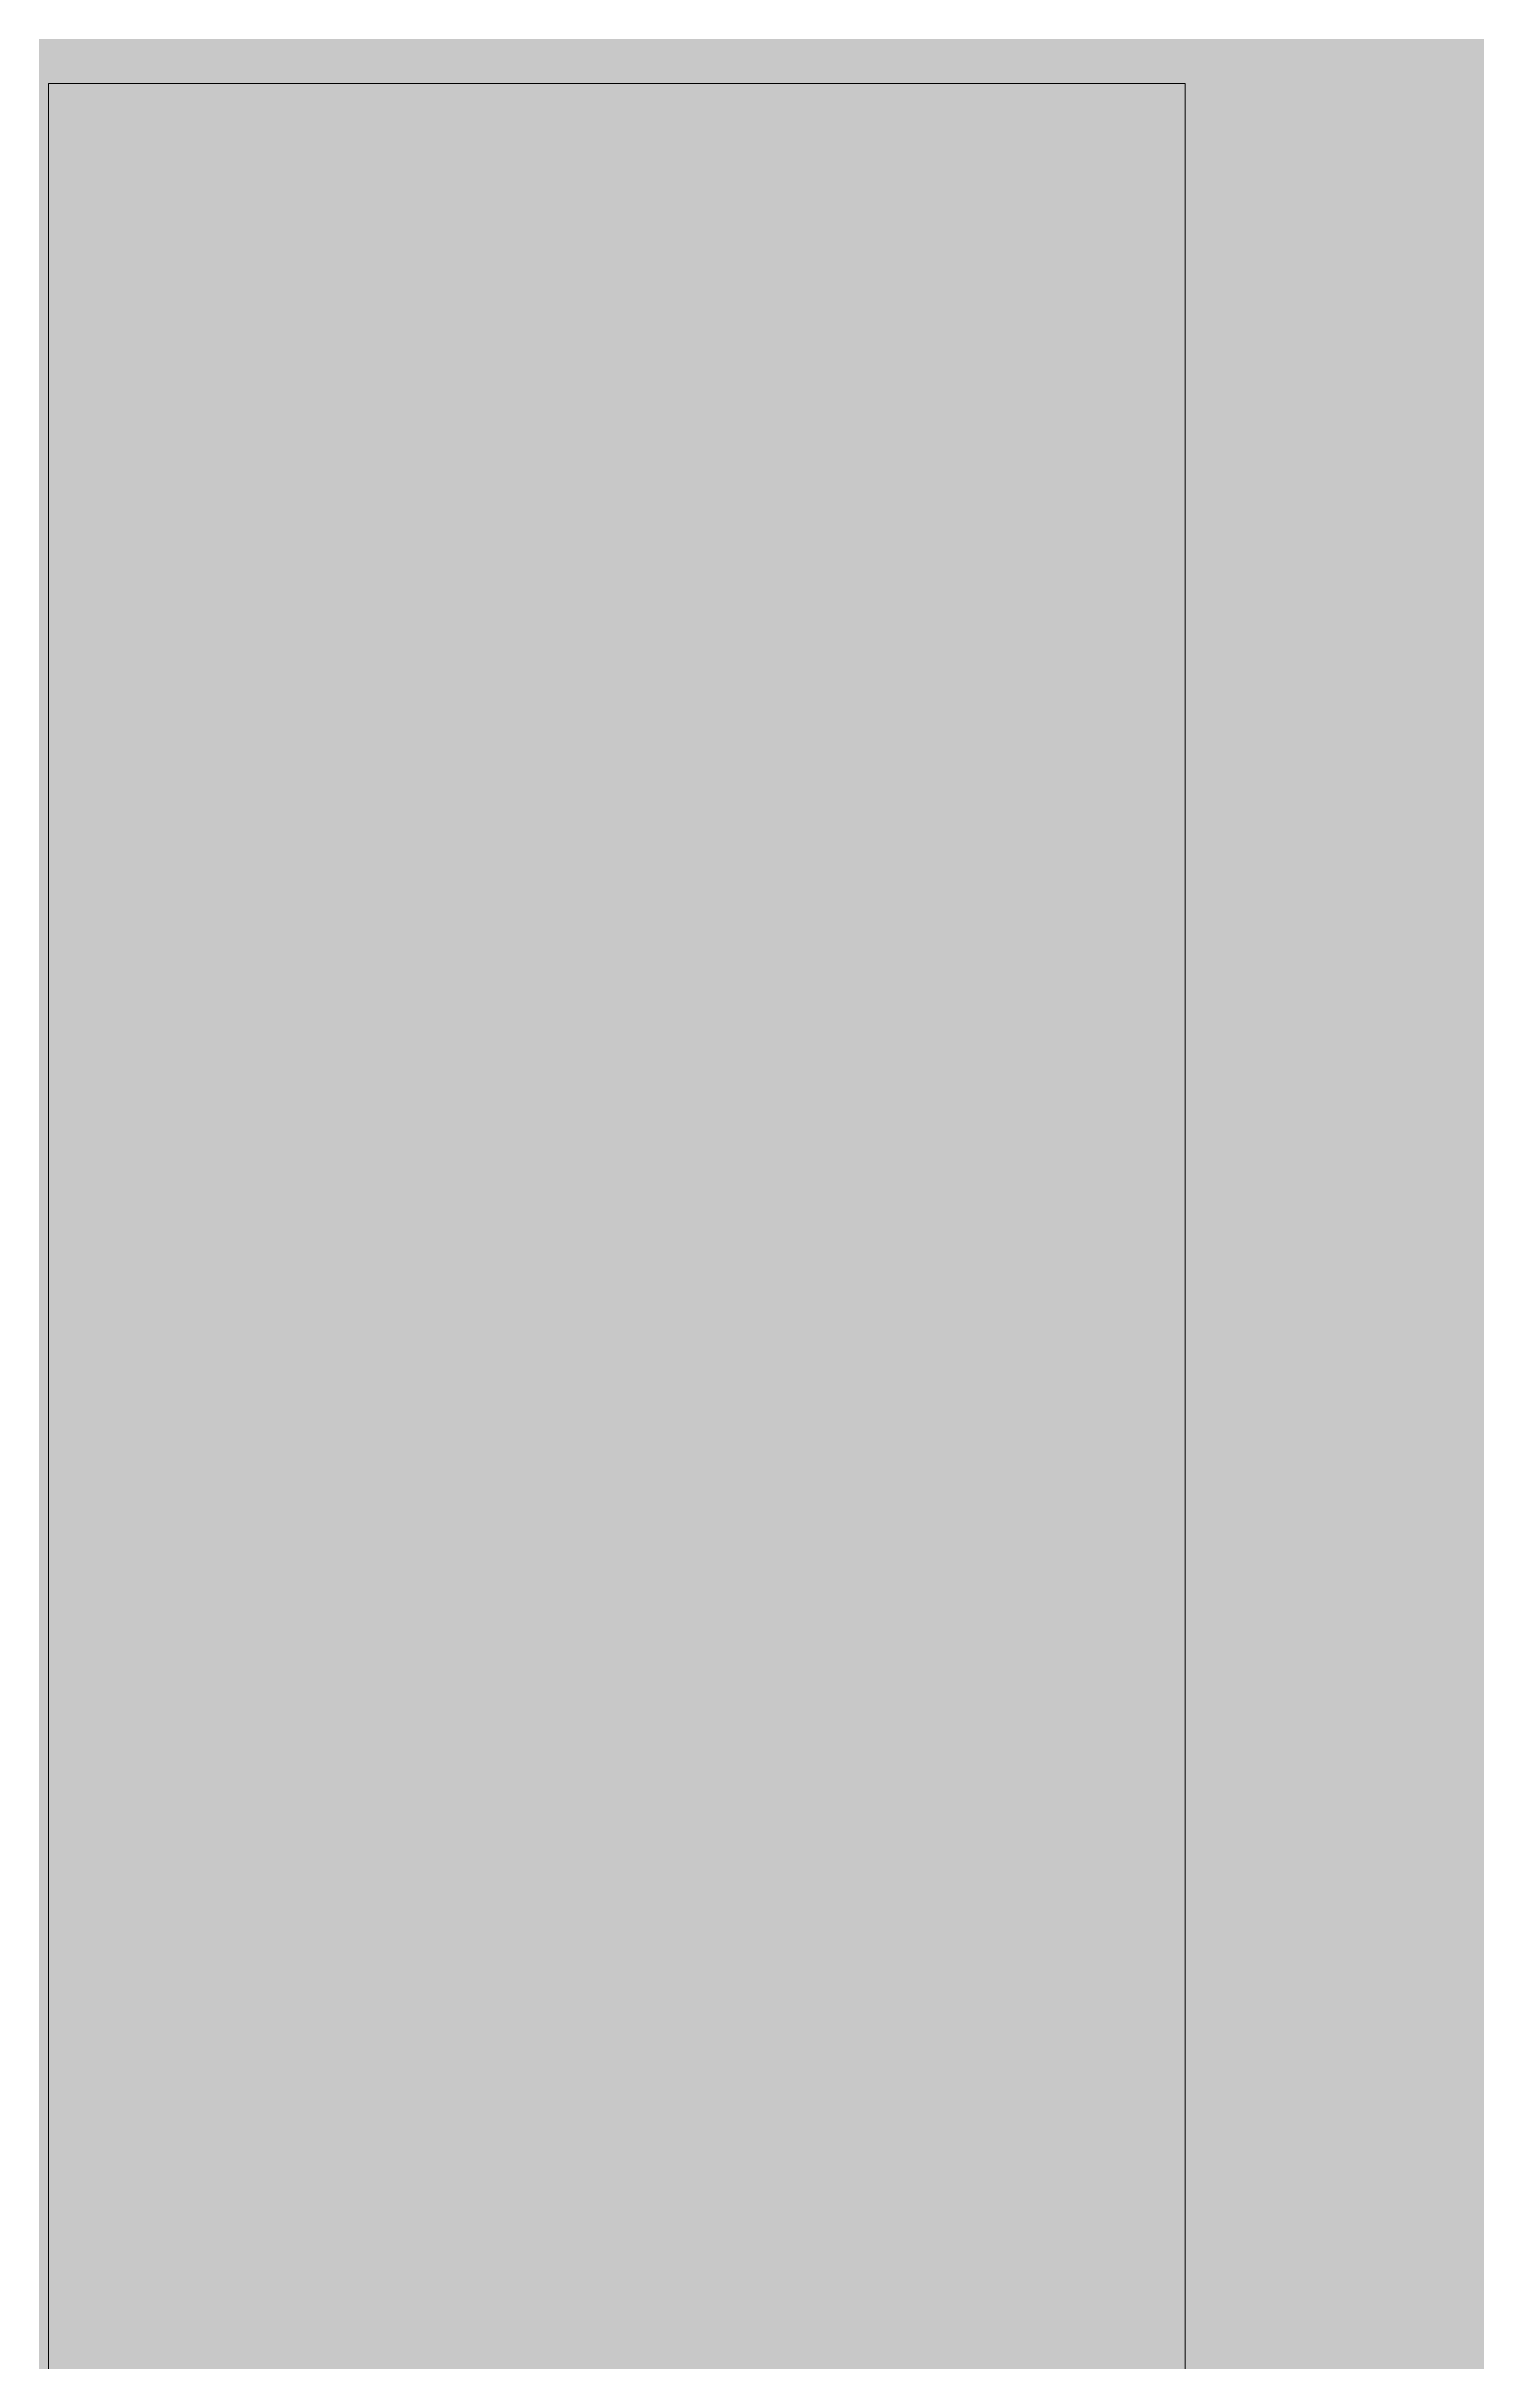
# Model space of a CAD drawing. Header units: inches. Extents: x -865 to 1895, y -762 to 1388.
# Drawn here: x 668.9 to 688.4, y 29.34 to 60.91 of the extents above; entities that cross this region are included whole.
import ezdxf

# ---------------------------------------------------------------- set-up
doc = ezdxf.new("R2010")
doc.units = ezdxf.units.IN
doc.header["$MEASUREMENT"] = 0
for name, color, linetype, lineweight in [('4th Floor Revit Background_dwg', 8, 'Continuous', 9), ('A-DETL-GENF', 92, 'Continuous', 9), ('A-EXIST-CORE', 7, 'Continuous', 9), ('P-FIXT', 7, 'Continuous', 9)]:
    doc.layers.add(name, color=color, linetype=linetype, lineweight=lineweight)
doc.styles.add('Swis721 Lt BT', font='swissl.ttf', dxfattribs={"height": 0.001})

# ---------------------------------------------------------------- blocks, each defined once
blk = doc.blocks.new('4th Floor Revit Background_dwg-1506688-4th Floor New Construction - Partition Plan')
at = {"layer": 'A-EXIST-CORE', "flags": 128}
blk.add_lwpolyline([(1841.104, 901.393), (1841.104, 759.018), (1825.604, 759.018), (1825.604, 901.393)], close=True, dxfattribs=at)
at = {"layer": 'P-FIXT', "char_height": 0.001, "attachment_point": 1, "line_spacing_factor": 1.005062, "style": 'Swis721 Lt BT'}
for s, insert, width in [('K-4330', (1845.041, 882.899), 0.00515), ('KINGSTON', (1845.041, 882.897), 0.00823), ('C_TOILETS', (1845.041, 882.895), 0.00833), ('VITREOUS CHINA', (1845.041, 882.894), 0.01315)]:
    blk.add_mtext(s, dxfattribs=dict(at, insert=insert, width=width))

msp = doc.modelspace()

# ---------------------------------------------------------------- hatches: boundary and pattern name
at = {"layer": 'A-DETL-GENF'}
h = msp.add_hatch(color=9, dxfattribs=at)
h.paths.add_polyline_path([(393.156, -162.72), (541.056, -162.72), (541.056, -147.944), (752.681, -147.944), (752.681, -162.72), (867.192, -162.72), (867.192, 64.405), (393.156, 64.405), (393.156, 24.53), (402.642, 24.53), (402.642, -19.47), (393.156, -19.47), (393.156, -77.47), (402.642, -77.47), (402.642, -121.47), (393.156, -121.47), (393.156, -158.22)], flags=0)
h.paths.add_polyline_path([(1527.087, -162.72), (1527.087, 68.308), (1241.087, 68.308), (1241.087, -162.72), (1517.613, -162.72)], flags=0)
h.paths.add_polyline_path([(159.665, -160.845), (261.142, -160.845), (261.142, -120.86), (251.642, -120.86), (251.642, -76.86), (261.642, -76.86), (261.642, -18.86), (251.642, -18.86), (251.642, 25.14), (261.142, 25.14), (261.142, 62.362), (177.394, 62.362), (95.514, 144.242), (38.045, 144.242), (38.045, 18.14), (1.059, 18.14), (1.059, -160.845), (153.68, -160.845)], flags=0)
h.paths.add_polyline_path([(-353.512, 330.778), (-327.349, 330.778), (-209.17, 448.957), (-318.991, 558.753), (-389.629, 558.753), (-389.629, 773.499), (-505.564, 773.499), (-505.564, 330.778), (-374.018, 330.778)], flags=0)

# ---------------------------------------------------------------- block references
at = {"layer": '4th Floor Revit Background_dwg', "color": 7}
msp.add_blockref('4th Floor Revit Background_dwg-1506688-4th Floor New Construction - Partition Plan', (-1156.673, -840.988), dxfattribs=at)

doc.saveas('drawing.dxf')
